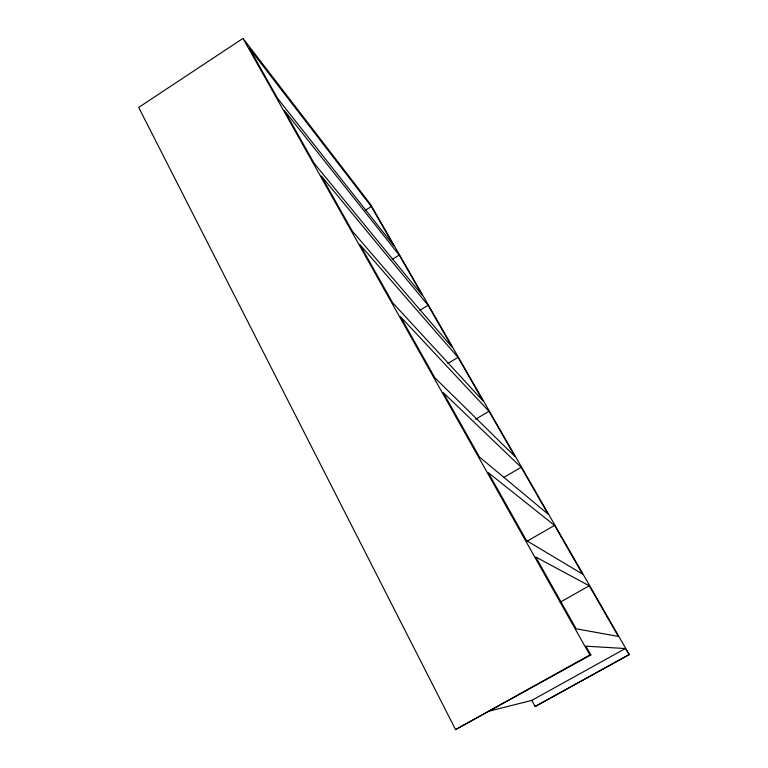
<?xml version="1.0" encoding="UTF-8"?>
<svg xmlns="http://www.w3.org/2000/svg" width="768" height="768" viewBox="0 0 768 768"><rect width="100%" height="100%" fill="white"/><g stroke="black" fill="none" stroke-linecap="round" stroke-linejoin="round"><path stroke-width="1.15" d="M243.005 38.4L138.682 107.424L455.558 729.6L590.861 654.941L585.926 646.176L625.325 648.547L629.318 654.653L370.397 204.173L243.005 38.4L589.834 654.95L590.861 654.941M365.299 210.307L371.318 206.515L393.811 245.674L277.661 98.486L249.379 48.25L371.318 206.515M392.122 259.44L399.197 255.043L422.496 295.574L314.122 163.267L284.477 110.592L399.197 255.043M419.914 310.282L428.074 305.29L452.208 347.28L352.387 231.245L321.264 175.958L428.074 305.29M447.811 363.475L457.987 357.341L482.995 400.877L392.592 302.688L359.894 244.579L457.987 357.341M475.642 419.232L488.995 411.302L514.944 456.461L434.899 377.846L400.483 316.704L488.995 411.302M503.731 477.475L521.165 467.29L548.102 514.166L479.462 457.018L443.203 392.602L521.165 467.29M527.597 540.902L554.563 525.408L582.538 574.099L526.474 540.547L488.218 472.589L554.563 525.408M560.198 602.189L589.248 585.782L618.336 636.403L576.144 628.8L535.728 556.982L589.248 585.782M455.558 729.6L589.834 654.95M489.005 711.158L531.811 700.387L625.325 648.547M531.811 700.387L535.104 706.522L628.829 654.653M629.318 654.653L535.104 706.522"/></g></svg>
